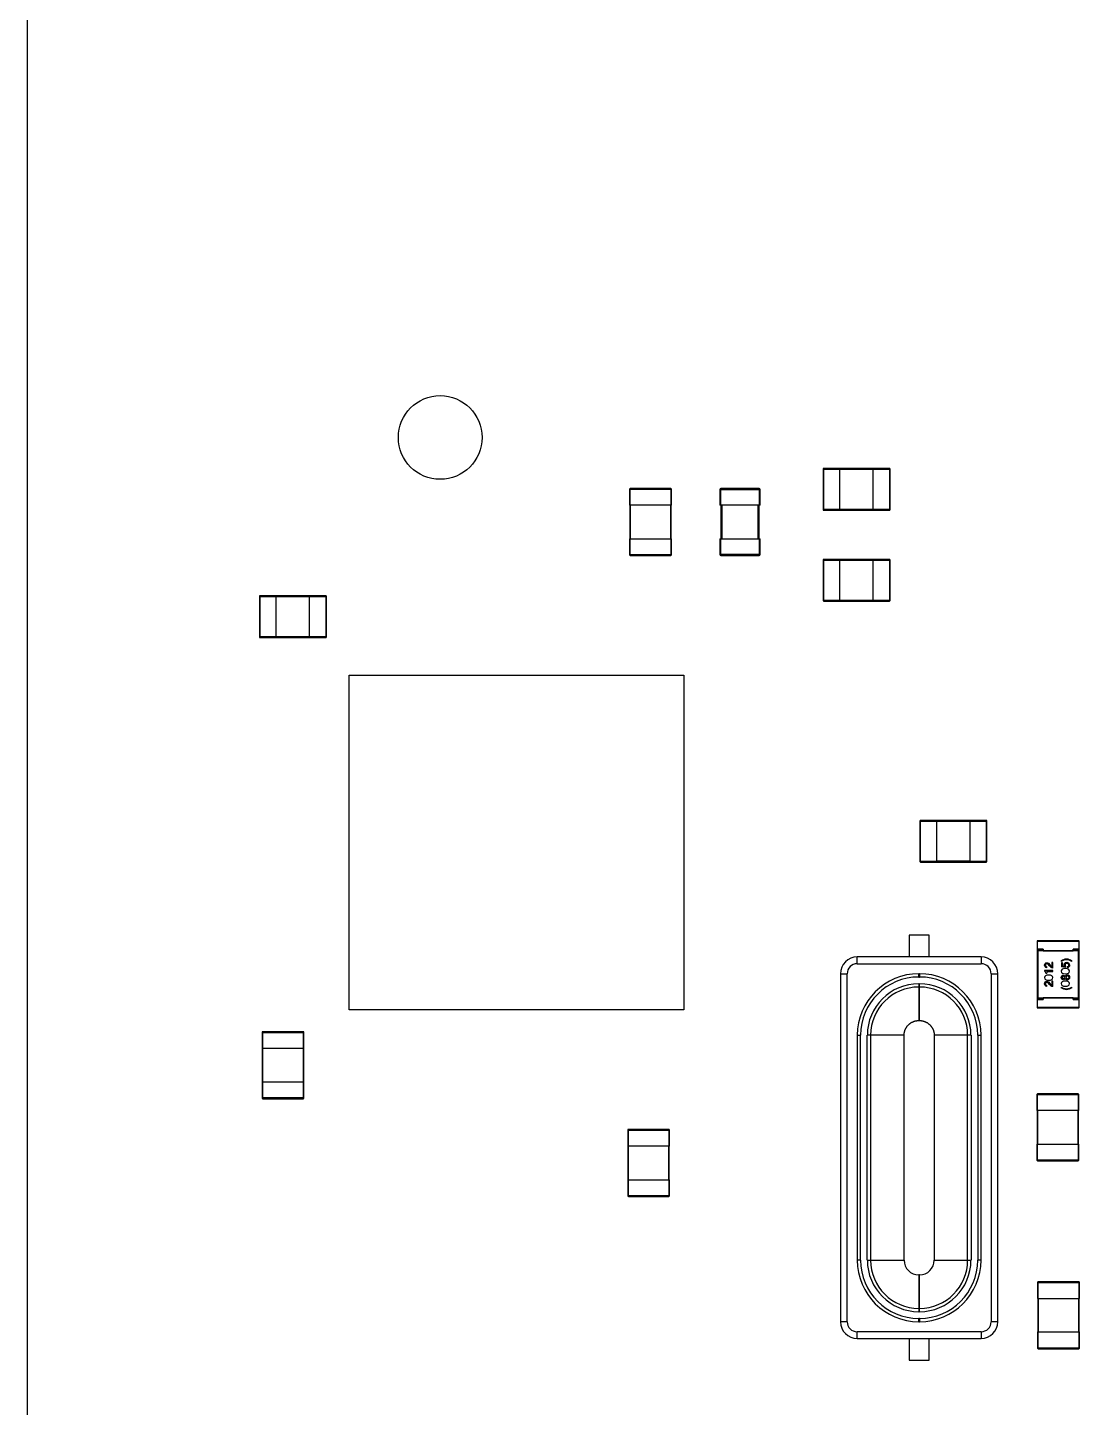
# Model space of a CAD drawing. Header units: inches. Extents: x 1.24 to 10.48, y 2 to 7.32.
# Drawn here: x 7.976 to 9.214, y 3.976 to 5.599 of the extents above; entities that cross this region are included whole.
import ezdxf

# ---------------------------------------------------------------- set-up
doc = ezdxf.new("R2010")
doc.units = ezdxf.units.IN
doc.header["$LTSCALE"] = 0.605
doc.header["$MEASUREMENT"] = 0
doc.layers.get('0').update_dxf_attribs({"linetype": 'CONTINUOUS'})

msp = doc.modelspace()

# ---------------------------------------------------------------- linework, layer by layer
at = {"color": 7, "linetype": 'Continuous'}
for p, q in [((7.9764, 2.1904), (7.9764, 7.3154)), ((8.9317, 5.0804), (8.9128, 5.0804)), ((8.9317, 5.0312), (8.9317, 5.0804)), ((8.9711, 5.0312), (8.9711, 5.0804)), ((8.99, 5.0804), (8.9711, 5.0804)), ((8.912, 5.0796), (8.912, 5.032)), ((8.9711, 5.0802), (8.9317, 5.0802)), ((8.9908, 5.032), (8.9908, 5.0796)), ((8.6844, 5.056), (8.6844, 5.0371)), ((8.7328, 5.0568), (8.6852, 5.0568)), ((8.7336, 5.0371), (8.7336, 5.056)), ((8.7908, 5.0556), (8.7908, 5.0371)), ((8.8368, 5.0568), (8.7919, 5.0568)), ((8.838, 5.0371), (8.838, 5.0556)), ((8.7336, 5.0371), (8.6844, 5.0371)), ((8.6846, 5.0371), (8.6846, 4.9977)), ((8.7334, 4.9977), (8.7334, 5.0371)), ((8.838, 5.0371), (8.7908, 5.0371)), ((8.7919, 5.0371), (8.7919, 4.9977)), ((8.8368, 4.9977), (8.8368, 5.0371)), ((8.9128, 5.0312), (8.9317, 5.0312)), ((8.9317, 5.0314), (8.9711, 5.0314)), ((8.9711, 5.0312), (8.99, 5.0312)), ((8.6844, 4.9977), (8.6844, 4.9788)), ((8.6844, 4.9977), (8.7336, 4.9977)), ((8.7336, 4.9788), (8.7336, 4.9977)), ((8.7908, 4.9977), (8.7908, 4.9792)), ((8.7908, 4.9977), (8.838, 4.9977)), ((8.838, 4.9792), (8.838, 4.9977)), ((8.6852, 4.978), (8.7328, 4.978)), ((8.7919, 4.978), (8.8368, 4.978)), ((8.912, 4.9726), (8.912, 4.925)), ((8.9317, 4.9734), (8.9128, 4.9734)), ((8.9317, 4.9242), (8.9317, 4.9734)), ((8.9711, 4.9732), (8.9317, 4.9732)), ((8.9711, 4.9242), (8.9711, 4.9734)), ((8.99, 4.9734), (8.9711, 4.9734)), ((8.9908, 4.925), (8.9908, 4.9726)), ((8.249, 4.9298), (8.249, 4.8822)), ((8.2687, 4.9306), (8.2498, 4.9306)), ((8.2687, 4.8814), (8.2687, 4.9306)), ((8.3081, 4.9304), (8.2687, 4.9304)), ((8.3081, 4.8814), (8.3081, 4.9306)), ((8.327, 4.9306), (8.3081, 4.9306)), ((8.3278, 4.8822), (8.3278, 4.9298)), ((8.9128, 4.9242), (8.9317, 4.9242)), ((8.9317, 4.9244), (8.9711, 4.9244)), ((8.9711, 4.9242), (8.99, 4.9242)), ((8.2498, 4.8814), (8.2687, 4.8814)), ((8.2687, 4.8816), (8.3081, 4.8816)), ((8.3081, 4.8814), (8.327, 4.8814)), ((8.3545, 4.4436), (8.3545, 4.8373)), ((8.3545, 4.8373), (8.7482, 4.8373)), ((8.7482, 4.8373), (8.7482, 4.4436)), ((9.026, 4.6656), (9.026, 4.618)), ((9.0457, 4.6664), (9.0268, 4.6664)), ((9.0457, 4.6172), (9.0457, 4.6664)), ((9.0851, 4.6662), (9.0457, 4.6662)), ((9.0851, 4.6172), (9.0851, 4.6664)), ((9.104, 4.6664), (9.0851, 4.6664)), ((9.1048, 4.618), (9.1048, 4.6656)), ((9.0268, 4.6172), (9.0457, 4.6172)), ((9.0457, 4.6174), (9.0851, 4.6174)), ((9.0851, 4.6172), (9.104, 4.6172)), ((9.0132, 4.5313), (9.0132, 4.5057)), ((9.0369, 4.5313), (9.0132, 4.5313)), ((9.0369, 4.5057), (9.0369, 4.5313)), ((9.1639, 4.5244), (9.1639, 4.4461)), ((9.1708, 4.5138), (9.1639, 4.5138)), ((9.1647, 4.513), (9.1639, 4.5138)), ((9.2129, 4.5246), (9.1641, 4.5246)), ((9.1641, 4.5148), (9.1708, 4.5148)), ((9.1641, 4.5148), (9.1641, 4.5138)), ((9.2124, 4.513), (9.1647, 4.513)), ((9.1647, 4.513), (9.1647, 4.4575)), ((9.1708, 4.5148), (9.171, 4.515)), ((9.1708, 4.5148), (9.1708, 4.5132)), ((9.171, 4.5131), (9.2061, 4.5131)), ((9.2063, 4.5148), (9.2061, 4.515)), ((9.2063, 4.5148), (9.2129, 4.5148)), ((9.2063, 4.5132), (9.2063, 4.5148)), ((9.2131, 4.5138), (9.2063, 4.5138)), ((9.2131, 4.5138), (9.2124, 4.513)), ((9.2124, 4.4575), (9.2124, 4.513)), ((9.2129, 4.5148), (9.2129, 4.5138)), ((9.2131, 4.4461), (9.2131, 4.5244)), ((9.0979, 4.5057), (8.9522, 4.5057)), ((9.1785, 4.4952), (9.1767, 4.4972)), ((9.177, 4.4984), (9.1792, 4.4961)), ((9.1821, 4.499), (9.181, 4.499)), ((9.181, 4.499), (9.181, 4.4944)), ((9.1821, 4.4927), (9.1821, 4.499)), ((9.1922, 4.5012), (9.1922, 4.5003)), ((9.1935, 4.4989), (9.1924, 4.4989)), ((9.1924, 4.4989), (9.1924, 4.4939)), ((9.1935, 4.4949), (9.1935, 4.4989)), ((9.2045, 4.5003), (9.2045, 4.5012)), ((8.9325, 4.486), (8.9325, 4.0766)), ((9.0254, 4.486), (9.0247, 4.486)), ((9.1176, 4.0766), (9.1176, 4.486)), ((9.1821, 4.4899), (9.1725, 4.4899)), ((9.1725, 4.4899), (9.1725, 4.489)), ((9.1742, 4.4865), (9.1752, 4.4865)), ((9.1747, 4.4887), (9.1821, 4.4887)), ((9.1753, 4.493), (9.1753, 4.4942)), ((9.1805, 4.4933), (9.1785, 4.4952)), ((9.1821, 4.4887), (9.1821, 4.4899)), ((9.1973, 4.4935), (9.1924, 4.4939)), ((9.1935, 4.4949), (9.1961, 4.4947)), ((9.1973, 4.4935), (9.1973, 4.4944)), ((9.1982, 4.483), (9.1974, 4.4816)), ((9.1974, 4.4816), (9.1982, 4.4802)), ((9.1993, 4.4944), (9.1993, 4.4931)), ((9.0254, 4.4703), (9.0247, 4.4703)), ((9.1753, 4.4711), (9.1753, 4.4723)), ((9.1785, 4.4733), (9.1767, 4.4753)), ((9.177, 4.4765), (9.1792, 4.4742)), ((9.1805, 4.4714), (9.1785, 4.4733)), ((9.1821, 4.4771), (9.181, 4.4771)), ((9.181, 4.4771), (9.181, 4.4725)), ((9.1821, 4.4708), (9.1821, 4.4771)), ((9.1922, 4.4702), (9.1922, 4.4694)), ((9.2045, 4.4694), (9.2045, 4.4702)), ((9.1647, 4.4575), (9.1639, 4.4567)), ((9.1639, 4.4567), (9.1708, 4.4567)), ((9.1641, 4.4567), (9.1641, 4.4557)), ((9.1708, 4.4557), (9.1641, 4.4557)), ((9.1647, 4.4575), (9.2124, 4.4575)), ((9.1708, 4.4573), (9.1708, 4.4557)), ((9.1708, 4.4557), (9.171, 4.4555)), ((9.2061, 4.4575), (9.171, 4.4575)), ((9.2063, 4.4557), (9.2061, 4.4555)), ((9.2063, 4.4557), (9.2063, 4.4573)), ((9.2063, 4.4567), (9.2131, 4.4567)), ((9.2129, 4.4557), (9.2063, 4.4557)), ((9.2124, 4.4575), (9.2131, 4.4567)), ((9.2129, 4.4567), (9.2129, 4.4557)), ((8.7482, 4.4436), (8.3545, 4.4436)), ((9.1641, 4.4459), (9.2129, 4.4459)), ((8.2522, 4.417), (8.2522, 4.3981)), ((8.3006, 4.4178), (8.253, 4.4178)), ((8.3014, 4.3981), (8.3014, 4.417)), ((8.9522, 4.4136), (8.9522, 4.149)), ((8.968, 4.4136), (8.968, 4.149)), ((9.0821, 4.149), (9.0821, 4.4136)), ((9.0979, 4.149), (9.0979, 4.4136)), ((8.3014, 4.3981), (8.2522, 4.3981)), ((8.2524, 4.3981), (8.2524, 4.3587)), ((8.3012, 4.3587), (8.3012, 4.3981)), ((8.2522, 4.3587), (8.2522, 4.3398)), ((8.2522, 4.3587), (8.3014, 4.3587)), ((8.3014, 4.3398), (8.3014, 4.3587)), ((8.253, 4.339), (8.3006, 4.339)), ((9.1635, 4.3439), (9.1635, 4.325)), ((9.212, 4.3446), (9.1643, 4.3446)), ((9.2128, 4.325), (9.2128, 4.3439)), ((9.2128, 4.325), (9.1635, 4.325)), ((9.1637, 4.325), (9.1637, 4.2856)), ((9.2126, 4.2856), (9.2126, 4.325)), ((8.6822, 4.302), (8.6822, 4.2831)), ((8.7306, 4.3028), (8.683, 4.3028)), ((8.7314, 4.2831), (8.7314, 4.302)), ((9.1635, 4.2856), (9.2128, 4.2856)), ((9.1635, 4.2856), (9.1635, 4.2667)), ((9.2128, 4.2667), (9.2128, 4.2856)), ((8.7314, 4.2831), (8.6822, 4.2831)), ((8.6824, 4.2831), (8.6824, 4.2437)), ((8.7312, 4.2437), (8.7312, 4.2831)), ((9.1643, 4.2659), (9.212, 4.2659)), ((8.6822, 4.2437), (8.6822, 4.2248)), ((8.6822, 4.2437), (8.7314, 4.2437)), ((8.7314, 4.2248), (8.7314, 4.2437)), ((8.683, 4.224), (8.7306, 4.224)), ((9.1643, 4.1229), (9.1643, 4.104)), ((9.2127, 4.1236), (9.1651, 4.1236)), ((9.2135, 4.104), (9.2135, 4.1229)), ((9.0247, 4.0923), (9.0254, 4.0923)), ((9.1643, 4.104), (9.2135, 4.104)), ((9.1645, 4.104), (9.1645, 4.0646)), ((9.2133, 4.0646), (9.2133, 4.104)), ((9.0247, 4.0766), (9.0254, 4.0766)), ((9.1643, 4.0646), (9.2135, 4.0646)), ((9.1643, 4.0646), (9.1643, 4.0457)), ((9.2135, 4.0457), (9.2135, 4.0646)), ((8.9522, 4.0569), (9.0979, 4.0569)), ((9.0132, 4.0569), (9.0132, 4.0313)), ((9.0369, 4.0313), (9.0369, 4.0569)), ((9.1651, 4.0449), (9.2127, 4.0449)), ((9.0132, 4.0313), (9.0369, 4.0313))]:
    msp.add_line(p, q, dxfattribs=at)
at = {"color": 9, "linetype": 'Continuous'}
for p, q in [((8.9128, 5.0312), (8.9128, 5.0804)), ((8.99, 5.0804), (8.99, 5.0312)), ((8.912, 5.0796), (8.9317, 5.0796)), ((8.9317, 5.0794), (8.9711, 5.0794)), ((8.9711, 5.0796), (8.9908, 5.0796)), ((8.6844, 5.056), (8.7336, 5.056)), ((8.6852, 5.0371), (8.6852, 5.0568)), ((8.7328, 5.0568), (8.7328, 5.0371)), ((8.7908, 5.0556), (8.838, 5.0556)), ((8.7919, 5.0371), (8.7919, 5.0568)), ((8.8368, 5.0568), (8.8368, 5.0371)), ((8.6854, 4.9977), (8.6854, 5.0371)), ((8.7326, 5.0371), (8.7326, 4.9977)), ((8.7935, 4.9977), (8.7935, 5.0371)), ((8.8353, 5.0371), (8.8353, 4.9977)), ((8.9317, 5.032), (8.912, 5.032)), ((8.9711, 5.0322), (8.9317, 5.0322)), ((8.9908, 5.032), (8.9711, 5.032)), ((8.6852, 4.978), (8.6852, 4.9977)), ((8.7328, 4.9977), (8.7328, 4.978)), ((8.7919, 4.978), (8.7919, 4.9977)), ((8.8368, 4.9977), (8.8368, 4.978)), ((8.7336, 4.9788), (8.6844, 4.9788)), ((8.838, 4.9792), (8.7908, 4.9792)), ((8.912, 4.9726), (8.9317, 4.9726)), ((8.9128, 4.9242), (8.9128, 4.9734)), ((8.9317, 4.9724), (8.9711, 4.9724)), ((8.9711, 4.9726), (8.9908, 4.9726)), ((8.99, 4.9734), (8.99, 4.9242)), ((8.249, 4.9298), (8.2687, 4.9298)), ((8.2498, 4.8814), (8.2498, 4.9306)), ((8.2687, 4.9296), (8.3081, 4.9296)), ((8.3081, 4.9298), (8.3278, 4.9298)), ((8.327, 4.9306), (8.327, 4.8814)), ((8.9317, 4.925), (8.912, 4.925)), ((8.9711, 4.9252), (8.9317, 4.9252)), ((8.9908, 4.925), (8.9711, 4.925)), ((8.2687, 4.8822), (8.249, 4.8822)), ((8.3081, 4.8824), (8.2687, 4.8824)), ((8.3278, 4.8822), (8.3081, 4.8822)), ((9.026, 4.6656), (9.0457, 4.6656)), ((9.0268, 4.6172), (9.0268, 4.6664)), ((9.0457, 4.6654), (9.0851, 4.6654)), ((9.0851, 4.6656), (9.1048, 4.6656)), ((9.104, 4.6664), (9.104, 4.6172)), ((9.0457, 4.618), (9.026, 4.618)), ((9.0851, 4.6182), (9.0457, 4.6182)), ((9.1048, 4.618), (9.0851, 4.618)), ((9.1639, 4.5244), (9.2131, 4.5244)), ((9.171, 4.515), (9.1639, 4.515)), ((9.1641, 4.5148), (9.1641, 4.5246)), ((9.171, 4.5131), (9.171, 4.515)), ((9.2131, 4.515), (9.2061, 4.515)), ((9.2061, 4.515), (9.2061, 4.5131)), ((9.2129, 4.5246), (9.2129, 4.5148)), ((8.9522, 4.4978), (8.9522, 4.5057)), ((8.9522, 4.4978), (9.0979, 4.4978)), ((9.0979, 4.5057), (9.0979, 4.4978)), ((8.9325, 4.486), (8.9404, 4.486)), ((8.9404, 4.0766), (8.9404, 4.486)), ((9.0247, 4.4821), (9.0247, 4.486)), ((9.0247, 4.4821), (9.0254, 4.4821)), ((9.0254, 4.486), (9.0254, 4.4821)), ((9.1097, 4.486), (9.1176, 4.486)), ((9.1097, 4.486), (9.1097, 4.0766)), ((9.0247, 4.4742), (9.0247, 4.4309)), ((9.0247, 4.4742), (9.0254, 4.4742)), ((9.0254, 4.4309), (9.0254, 4.4742)), ((9.1639, 4.4555), (9.171, 4.4555)), ((9.1641, 4.4459), (9.1641, 4.4557)), ((9.171, 4.4555), (9.171, 4.4575)), ((9.2061, 4.4575), (9.2061, 4.4555)), ((9.2061, 4.4555), (9.2131, 4.4555)), ((9.2129, 4.4557), (9.2129, 4.4459)), ((9.2131, 4.4461), (9.1639, 4.4461)), ((8.2522, 4.417), (8.3014, 4.417)), ((8.253, 4.3981), (8.253, 4.4178)), ((8.3006, 4.4178), (8.3006, 4.3981)), ((9.0247, 4.4309), (9.0254, 4.4309)), ((8.9522, 4.4136), (8.9562, 4.4136)), ((8.9562, 4.149), (8.9562, 4.4136)), ((8.964, 4.149), (8.964, 4.4136)), ((9.0073, 4.4136), (8.964, 4.4136)), ((9.0073, 4.149), (9.0073, 4.4136)), ((9.0428, 4.4136), (9.0428, 4.149)), ((9.0861, 4.4136), (9.0428, 4.4136)), ((9.0861, 4.4136), (9.0861, 4.149)), ((9.0939, 4.4136), (9.0979, 4.4136)), ((9.0939, 4.4136), (9.0939, 4.149)), ((8.2532, 4.3587), (8.2532, 4.3981)), ((8.3004, 4.3981), (8.3004, 4.3587)), ((8.253, 4.339), (8.253, 4.3587)), ((8.3006, 4.3587), (8.3006, 4.339)), ((8.3014, 4.3398), (8.2522, 4.3398)), ((9.1635, 4.3439), (9.2128, 4.3439)), ((9.1643, 4.325), (9.1643, 4.3446)), ((9.212, 4.3446), (9.212, 4.325)), ((9.1645, 4.2856), (9.1645, 4.325)), ((9.2118, 4.325), (9.2118, 4.2856)), ((8.6822, 4.302), (8.7314, 4.302)), ((8.683, 4.2831), (8.683, 4.3028)), ((8.7306, 4.3028), (8.7306, 4.2831)), ((9.1643, 4.2659), (9.1643, 4.2856)), ((9.212, 4.2856), (9.212, 4.2659)), ((8.6832, 4.2437), (8.6832, 4.2831)), ((8.7304, 4.2831), (8.7304, 4.2437)), ((9.2128, 4.2667), (9.1635, 4.2667)), ((8.683, 4.224), (8.683, 4.2437)), ((8.7306, 4.2437), (8.7306, 4.224)), ((8.7314, 4.2248), (8.6822, 4.2248)), ((8.9562, 4.149), (8.9522, 4.149)), ((8.964, 4.149), (9.0073, 4.149)), ((9.0428, 4.149), (9.0861, 4.149)), ((9.0979, 4.149), (9.0939, 4.149)), ((9.0254, 4.1317), (9.0247, 4.1317)), ((9.0247, 4.1317), (9.0247, 4.0884)), ((9.0254, 4.0884), (9.0254, 4.1317)), ((9.1643, 4.1229), (9.2135, 4.1229)), ((9.1651, 4.104), (9.1651, 4.1236)), ((9.2127, 4.1236), (9.2127, 4.104)), ((9.1653, 4.0646), (9.1653, 4.104)), ((9.2126, 4.104), (9.2126, 4.0646)), ((8.9404, 4.0766), (8.9325, 4.0766)), ((9.0254, 4.0884), (9.0247, 4.0884)), ((9.0254, 4.0805), (9.0247, 4.0805)), ((9.0247, 4.0766), (9.0247, 4.0805)), ((9.0254, 4.0805), (9.0254, 4.0766)), ((9.1176, 4.0766), (9.1097, 4.0766)), ((9.0979, 4.0647), (8.9522, 4.0647)), ((8.9522, 4.0569), (8.9522, 4.0647)), ((9.0979, 4.0647), (9.0979, 4.0569)), ((9.1651, 4.0449), (9.1651, 4.0646)), ((9.2127, 4.0646), (9.2127, 4.0449)), ((9.2135, 4.0457), (9.1643, 4.0457))]:
    msp.add_line(p, q, dxfattribs=at)
at = {"color": 7, "linetype": 'Continuous'}
msp.add_circle((8.4617, 5.1168), 0.0492, dxfattribs=at)
for centre, radius, start, end in [((8.9128, 5.0796), 0.000787, 90, 180), ((8.99, 5.0796), 0.000787, 0, 90), ((8.6852, 5.056), 0.000787, 90, 180), ((8.7328, 5.056), 0.000787, 0, 90), ((8.7919, 5.0556), 0.00118, 90, 180), ((8.8368, 5.0556), 0.00118, 0, 90), ((8.9128, 5.032), 0.000787, 180, 270), ((8.99, 5.032), 0.000787, 270, 0), ((8.6852, 4.9788), 0.000787, 180, 270), ((8.7328, 4.9788), 0.000787, 270, 0), ((8.7919, 4.9792), 0.00118, 180, 270), ((8.8368, 4.9792), 0.00118, 270, 0), ((8.9128, 4.9726), 0.000787, 90, 180), ((8.99, 4.9726), 0.000787, 0, 90), ((8.2498, 4.9298), 0.000787, 90, 180), ((8.327, 4.9298), 0.000787, 0, 90), ((8.9128, 4.925), 0.000787, 180, 270), ((8.99, 4.925), 0.000787, 270, 0), ((8.2498, 4.8822), 0.000787, 180, 270), ((8.327, 4.8822), 0.000787, 270, 360), ((9.0268, 4.6656), 0.000787, 90, 180), ((9.104, 4.6656), 0.000787, 0, 90), ((9.0268, 4.618), 0.000787, 180, 270), ((9.104, 4.618), 0.000787, 270, 0), ((9.1641, 4.5244), 0.000197, 90, 180), ((9.1641, 4.515), 0.000197, 180, 270), ((9.2129, 4.5244), 0.000197, 0, 90), ((9.2129, 4.515), 0.000197, 270, 0), ((8.9522, 4.486), 0.0197, 90, 180), ((9.0979, 4.486), 0.0197, 0, 90), ((9.0247, 4.4136), 0.0724, 90, 180), ((9.0254, 4.4136), 0.0724, 0, 90), ((9.0247, 4.4136), 0.0567, 90, 180), ((9.0254, 4.4136), 0.0567, 0, 90), ((9.1641, 4.4555), 0.000197, 90, 180), ((9.2129, 4.4555), 0.000197, 0, 90), ((9.1641, 4.4461), 0.000197, 180, 270), ((9.2129, 4.4461), 0.000197, 270, 0), ((8.253, 4.417), 0.000787, 90, 180), ((8.3006, 4.417), 0.000787, 0, 90), ((8.253, 4.3398), 0.000787, 180, 270), ((8.3006, 4.3398), 0.000787, 270, 0), ((9.1643, 4.3439), 0.000787, 90, 180), ((9.212, 4.3439), 0.000787, 0, 90), ((8.683, 4.302), 0.000787, 90, 180), ((8.7306, 4.302), 0.000787, 0, 90), ((9.1643, 4.2667), 0.000787, 180, 270), ((9.212, 4.2667), 0.000787, 270, 0), ((8.683, 4.2248), 0.000787, 180, 270), ((8.7306, 4.2248), 0.000787, 270, 0), ((9.0247, 4.149), 0.0724, 180, 270), ((9.0247, 4.149), 0.0567, 180, 270), ((9.0254, 4.149), 0.0724, 270, 0), ((9.0254, 4.149), 0.0567, 270, 0), ((9.1651, 4.1229), 0.000787, 90, 180), ((9.2127, 4.1229), 0.000787, 0, 90), ((8.9522, 4.0766), 0.0197, 180, 270), ((9.0979, 4.0766), 0.0197, 270, 0), ((9.1651, 4.0457), 0.000787, 180, 270), ((9.2127, 4.0457), 0.000787, 270, 0)]:
    msp.add_arc(centre, radius, start, end, dxfattribs=at)
at = {"color": 9, "linetype": 'Continuous'}
for centre, radius, start, end in [((8.9522, 4.486), 0.0118, 90, 180), ((9.0979, 4.486), 0.0118, 0, 90), ((9.0247, 4.4136), 0.0685, 90, 180), ((9.0254, 4.4136), 0.0685, 0, 90), ((9.0247, 4.4136), 0.0606, 90, 180), ((9.0254, 4.4136), 0.0606, 0, 90), ((9.0247, 4.149), 0.0685, 180, 270), ((9.0247, 4.149), 0.0606, 180, 270), ((9.0247, 4.149), 0.0173, 180, 270), ((9.0254, 4.149), 0.0685, 270, 0), ((9.0254, 4.149), 0.0606, 270, 0), ((9.0254, 4.149), 0.0173, 270, 0), ((8.9522, 4.0766), 0.0118, 180, 270), ((9.0979, 4.0766), 0.0118, 270, 0)]:
    msp.add_arc(centre, radius, start, end, dxfattribs=at)
at = {"color": 7, "linetype": 'Continuous'}
for centre, start_param, end_param in [((9.171, 4.5132), -3.141593, -1.570796), ((9.2061, 4.5132), -1.570796, 0), ((9.171, 4.4573), 1.570796, 3.141593), ((9.2061, 4.4573), 0, 1.570796)]:
    msp.add_ellipse(centre, major_axis=(0.000197, 0), ratio=0.769231, start_param=start_param, end_param=end_param, dxfattribs=at)
for points in [[(9.1725, 4.496), (9.1725, 4.4969), (9.1728, 4.4977), (9.1733, 4.4982)], [(9.1733, 4.4982), (9.1738, 4.4987), (9.1744, 4.4989), (9.1752, 4.4989)], [(9.1739, 4.4972), (9.1736, 4.4969), (9.1735, 4.4965), (9.1735, 4.496)], [(9.1752, 4.4977), (9.1746, 4.4977), (9.1742, 4.4975), (9.1739, 4.4972)], [(9.1752, 4.4989), (9.1759, 4.4989), (9.1765, 4.4987), (9.177, 4.4984)], [(9.1767, 4.4972), (9.1762, 4.4975), (9.1757, 4.4977), (9.1752, 4.4977)], [(9.1792, 4.4961), (9.1801, 4.495), (9.1807, 4.4944), (9.181, 4.4944)], [(9.1922, 4.5012), (9.1942, 4.5027), (9.1962, 4.5035), (9.1984, 4.5035)], [(9.1984, 4.5023), (9.1963, 4.5023), (9.1943, 4.5016), (9.1922, 4.5003)], [(9.1955, 4.4964), (9.1955, 4.4972), (9.1958, 4.4979), (9.1964, 4.4985)], [(9.1961, 4.4947), (9.1957, 4.4952), (9.1955, 4.4957), (9.1955, 4.4964)], [(9.1964, 4.4985), (9.1969, 4.4991), (9.1977, 4.4994), (9.1986, 4.4994)], [(9.1971, 4.4975), (9.1968, 4.4972), (9.1966, 4.4967), (9.1966, 4.4961)], [(9.1966, 4.4961), (9.1966, 4.4954), (9.1968, 4.4949), (9.1973, 4.4944)], [(9.1987, 4.4981), (9.198, 4.4981), (9.1975, 4.4979), (9.1971, 4.4975)], [(9.1984, 4.5035), (9.2005, 4.5035), (9.2026, 4.5027), (9.2045, 4.5012)], [(9.2045, 4.5003), (9.2025, 4.5016), (9.2004, 4.5023), (9.1984, 4.5023)], [(9.1986, 4.4994), (9.1995, 4.4994), (9.2003, 4.4991), (9.201, 4.4985)], [(9.2003, 4.4976), (9.1999, 4.4979), (9.1993, 4.4981), (9.1987, 4.4981)], [(9.201, 4.4961), (9.201, 4.4967), (9.2008, 4.4972), (9.2003, 4.4976)], [(9.2006, 4.495), (9.2009, 4.4953), (9.201, 4.4957), (9.201, 4.4961)], [(9.201, 4.4985), (9.2016, 4.4979), (9.2019, 4.4971), (9.2019, 4.4961)], [(9.2019, 4.4961), (9.2019, 4.4954), (9.2017, 4.4947), (9.2013, 4.4941)], [(9.1733, 4.4939), (9.1728, 4.4944), (9.1725, 4.4951), (9.1725, 4.496)], [(9.1742, 4.4865), (9.1742, 4.488), (9.1737, 4.4888), (9.1725, 4.489)], [(9.1774, 4.4844), (9.1742, 4.4844), (9.1725, 4.4834), (9.1725, 4.4814)], [(9.1725, 4.4814), (9.1725, 4.4793), (9.1742, 4.4783), (9.1774, 4.4783)], [(9.1753, 4.493), (9.1744, 4.493), (9.1738, 4.4933), (9.1733, 4.4939)], [(9.1735, 4.496), (9.1735, 4.4955), (9.1736, 4.4951), (9.1739, 4.4948)], [(9.1739, 4.4948), (9.1742, 4.4944), (9.1747, 4.4942), (9.1753, 4.4942)], [(9.1747, 4.4887), (9.175, 4.4883), (9.1752, 4.4875), (9.1752, 4.4865)], [(9.1823, 4.4814), (9.1823, 4.4834), (9.1806, 4.4844), (9.1774, 4.4844)], [(9.1774, 4.4783), (9.1806, 4.4783), (9.1823, 4.4793), (9.1823, 4.4814)], [(9.1821, 4.4927), (9.1815, 4.4927), (9.181, 4.4929), (9.1805, 4.4933)], [(9.1971, 4.492), (9.1938, 4.492), (9.1922, 4.491), (9.1922, 4.4889)], [(9.1922, 4.4889), (9.1922, 4.4869), (9.1938, 4.4859), (9.1971, 4.4859)], [(9.1922, 4.4816), (9.1922, 4.4824), (9.1924, 4.4831), (9.1929, 4.4836)], [(9.1929, 4.4796), (9.1924, 4.4801), (9.1922, 4.4808), (9.1922, 4.4816)], [(9.1929, 4.4836), (9.1933, 4.4841), (9.1939, 4.4844), (9.1945, 4.4844)], [(9.1935, 4.4827), (9.1933, 4.4824), (9.1932, 4.4821), (9.1932, 4.4816)], [(9.1932, 4.4816), (9.1932, 4.4812), (9.1933, 4.4808), (9.1935, 4.4805)], [(9.1945, 4.4831), (9.1941, 4.4831), (9.1938, 4.483), (9.1935, 4.4827)], [(9.1935, 4.4805), (9.1938, 4.4803), (9.1941, 4.4801), (9.1945, 4.4801)], [(9.1945, 4.4844), (9.1955, 4.4844), (9.1962, 4.4838), (9.1968, 4.4828)], [(9.1963, 4.4816), (9.1959, 4.4826), (9.1953, 4.4831), (9.1945, 4.4831)], [(9.1945, 4.4801), (9.1953, 4.4801), (9.1959, 4.4806), (9.1963, 4.4816)], [(9.1968, 4.4805), (9.1962, 4.4794), (9.1955, 4.4789), (9.1945, 4.4789)], [(9.1968, 4.4828), (9.1974, 4.4841), (9.1983, 4.4847), (9.1993, 4.4847)], [(9.1993, 4.4785), (9.1983, 4.4785), (9.1974, 4.4792), (9.1968, 4.4805)], [(9.2019, 4.4889), (9.2019, 4.491), (9.2003, 4.492), (9.1971, 4.492)], [(9.1971, 4.4859), (9.2003, 4.4859), (9.2019, 4.4869), (9.2019, 4.4889)], [(9.1993, 4.4835), (9.1989, 4.4835), (9.1985, 4.4833), (9.1982, 4.483)], [(9.1982, 4.4802), (9.1985, 4.4799), (9.1989, 4.4798), (9.1993, 4.4798)], [(9.1993, 4.4944), (9.1999, 4.4944), (9.2003, 4.4946), (9.2006, 4.495)], [(9.2013, 4.4941), (9.2008, 4.4935), (9.2002, 4.4932), (9.1993, 4.4931)], [(9.1993, 4.4847), (9.2001, 4.4847), (9.2007, 4.4844), (9.2012, 4.4839)], [(9.2005, 4.483), (9.2002, 4.4833), (9.1998, 4.4835), (9.1993, 4.4835)], [(9.1993, 4.4798), (9.1998, 4.4798), (9.2002, 4.4799), (9.2005, 4.4803)], [(9.201, 4.4816), (9.201, 4.4822), (9.2008, 4.4826), (9.2005, 4.483)], [(9.2005, 4.4803), (9.2008, 4.4806), (9.201, 4.4811), (9.201, 4.4816)], [(9.2012, 4.4839), (9.2017, 4.4833), (9.2019, 4.4825), (9.2019, 4.4816)], [(9.2019, 4.4816), (9.2019, 4.4807), (9.2017, 4.48), (9.2012, 4.4794)], [(9.1725, 4.4741), (9.1725, 4.475), (9.1728, 4.4758), (9.1733, 4.4763)], [(9.1733, 4.472), (9.1728, 4.4725), (9.1725, 4.4732), (9.1725, 4.4741)], [(9.1733, 4.4763), (9.1738, 4.4768), (9.1744, 4.477), (9.1752, 4.477)], [(9.1753, 4.4711), (9.1744, 4.4711), (9.1738, 4.4714), (9.1733, 4.472)], [(9.1739, 4.4753), (9.1736, 4.475), (9.1735, 4.4746), (9.1735, 4.4741)], [(9.1735, 4.4741), (9.1735, 4.4736), (9.1736, 4.4732), (9.1739, 4.4729)], [(9.1752, 4.4758), (9.1746, 4.4758), (9.1742, 4.4756), (9.1739, 4.4753)], [(9.1739, 4.4729), (9.1742, 4.4725), (9.1747, 4.4723), (9.1753, 4.4723)], [(9.1752, 4.477), (9.1759, 4.477), (9.1765, 4.4768), (9.177, 4.4765)], [(9.1767, 4.4753), (9.1762, 4.4756), (9.1757, 4.4758), (9.1752, 4.4758)], [(9.1792, 4.4742), (9.1801, 4.4731), (9.1807, 4.4725), (9.181, 4.4725)], [(9.1821, 4.4708), (9.1815, 4.4708), (9.181, 4.471), (9.1805, 4.4714)], [(9.1971, 4.4774), (9.1938, 4.4774), (9.1922, 4.4764), (9.1922, 4.4743)], [(9.1922, 4.4743), (9.1922, 4.4723), (9.1938, 4.4713), (9.1971, 4.4713)], [(9.1922, 4.4702), (9.1943, 4.4689), (9.1963, 4.4683), (9.1984, 4.4683)], [(9.1984, 4.4671), (9.1962, 4.4671), (9.1942, 4.4679), (9.1922, 4.4694)], [(9.1945, 4.4789), (9.1939, 4.4789), (9.1933, 4.4791), (9.1929, 4.4796)], [(9.2019, 4.4743), (9.2019, 4.4764), (9.2003, 4.4774), (9.1971, 4.4774)], [(9.1971, 4.4713), (9.2003, 4.4713), (9.2019, 4.4723), (9.2019, 4.4743)], [(9.1984, 4.4683), (9.2004, 4.4683), (9.2025, 4.4689), (9.2045, 4.4702)], [(9.2045, 4.4694), (9.2026, 4.4679), (9.2005, 4.4671), (9.1984, 4.4671)], [(9.2012, 4.4794), (9.2007, 4.4788), (9.2001, 4.4785), (9.1993, 4.4785)]]:
    msp.add_open_spline(points, degree=3, dxfattribs=at)
at = {"color": 9, "linetype": 'Continuous'}
for points in [[(9.0073, 4.4136), (9.0073, 4.4137), (9.0073, 4.414), (9.0074, 4.4144), (9.0074, 4.4148), (9.0074, 4.4153), (9.0075, 4.4157), (9.0075, 4.4162), (9.0076, 4.4168), (9.0078, 4.4174), (9.0078, 4.4178), (9.008, 4.4182), (9.0081, 4.4186), (9.0082, 4.419), (9.0083, 4.4194), (9.0085, 4.4197), (9.0086, 4.42), (9.0087, 4.4202), (9.0087, 4.4204), (9.0088, 4.4206), (9.0089, 4.4208), (9.009, 4.421), (9.0092, 4.4213), (9.0093, 4.4215), (9.0094, 4.4218), (9.0096, 4.4221), (9.0099, 4.4226), (9.0102, 4.4231), (9.0105, 4.4235), (9.0108, 4.424), (9.0112, 4.4244), (9.0115, 4.4249), (9.0118, 4.4252), (9.0121, 4.4255), (9.0124, 4.4258), (9.0127, 4.4261), (9.0129, 4.4263), (9.0131, 4.4264), (9.0133, 4.4267), (9.0137, 4.427), (9.014, 4.4272), (9.0144, 4.4276), (9.015, 4.428), (9.0157, 4.4284), (9.0164, 4.4288), (9.0169, 4.4291), (9.0172, 4.4292), (9.0176, 4.4294), (9.0181, 4.4296), (9.0188, 4.4299), (9.0196, 4.4302), (9.0204, 4.4304), (9.0211, 4.4305), (9.0217, 4.4306), (9.0221, 4.4307), (9.0225, 4.4308), (9.023, 4.4308), (9.0234, 4.4308), (9.0238, 4.4309), (9.0242, 4.4309), (9.0245, 4.4309), (9.0247, 4.4309)], [(9.0254, 4.4309), (9.0256, 4.4309), (9.0259, 4.4309), (9.0263, 4.4309), (9.0267, 4.4308), (9.0271, 4.4308), (9.0276, 4.4308), (9.0281, 4.4307), (9.0287, 4.4306), (9.0292, 4.4305), (9.0297, 4.4304), (9.0301, 4.4303), (9.0305, 4.4301), (9.0309, 4.43), (9.0313, 4.4299), (9.0316, 4.4298), (9.0319, 4.4296), (9.0321, 4.4296), (9.0323, 4.4295), (9.0325, 4.4294), (9.0327, 4.4293), (9.0329, 4.4292), (9.0332, 4.4291), (9.0334, 4.4289), (9.0337, 4.4288), (9.034, 4.4286), (9.0345, 4.4284), (9.035, 4.428), (9.0354, 4.4277), (9.0359, 4.4274), (9.0363, 4.427), (9.0368, 4.4267), (9.0371, 4.4264), (9.0374, 4.4261), (9.0377, 4.4258), (9.0379, 4.4256), (9.0381, 4.4253), (9.0383, 4.4251), (9.0386, 4.4249), (9.0388, 4.4246), (9.0391, 4.4242), (9.0394, 4.4238), (9.0399, 4.4232), (9.0403, 4.4225), (9.0407, 4.4219), (9.0409, 4.4214), (9.0411, 4.421), (9.0413, 4.4206), (9.0415, 4.4201), (9.0418, 4.4194), (9.042, 4.4186), (9.0423, 4.4178), (9.0424, 4.4171), (9.0425, 4.4165), (9.0426, 4.4161), (9.0426, 4.4157), (9.0427, 4.4153), (9.0427, 4.4148), (9.0427, 4.4144), (9.0428, 4.414), (9.0428, 4.4137), (9.0428, 4.4136)]]:
    msp.add_open_spline(points, degree=3, knots=[0, 0, 0, 0, 0.015624, 0.03125, 0.046875, 0.0625, 0.078126, 0.093751, 0.125, 0.140625, 0.15625, 0.171876, 0.187502, 0.203127, 0.218752, 0.234376, 0.242189, 0.250002, 0.257815, 0.265629, 0.273442, 0.281255, 0.29688, 0.304692, 0.312505, 0.32813, 0.343755, 0.375004, 0.39063, 0.406255, 0.437504, 0.45313, 0.468756, 0.484381, 0.500006, 0.515632, 0.523445, 0.531258, 0.546883, 0.562508, 0.578133, 0.593759, 0.625007, 0.656256, 0.687504, 0.70313, 0.718755, 0.734381, 0.750006, 0.781255, 0.812503, 0.843751, 0.874999, 0.890624, 0.90625, 0.921875, 0.9375, 0.953125, 0.96875, 0.984376, 1, 1, 1, 1], dxfattribs=at)

doc.saveas('drawing.dxf')
